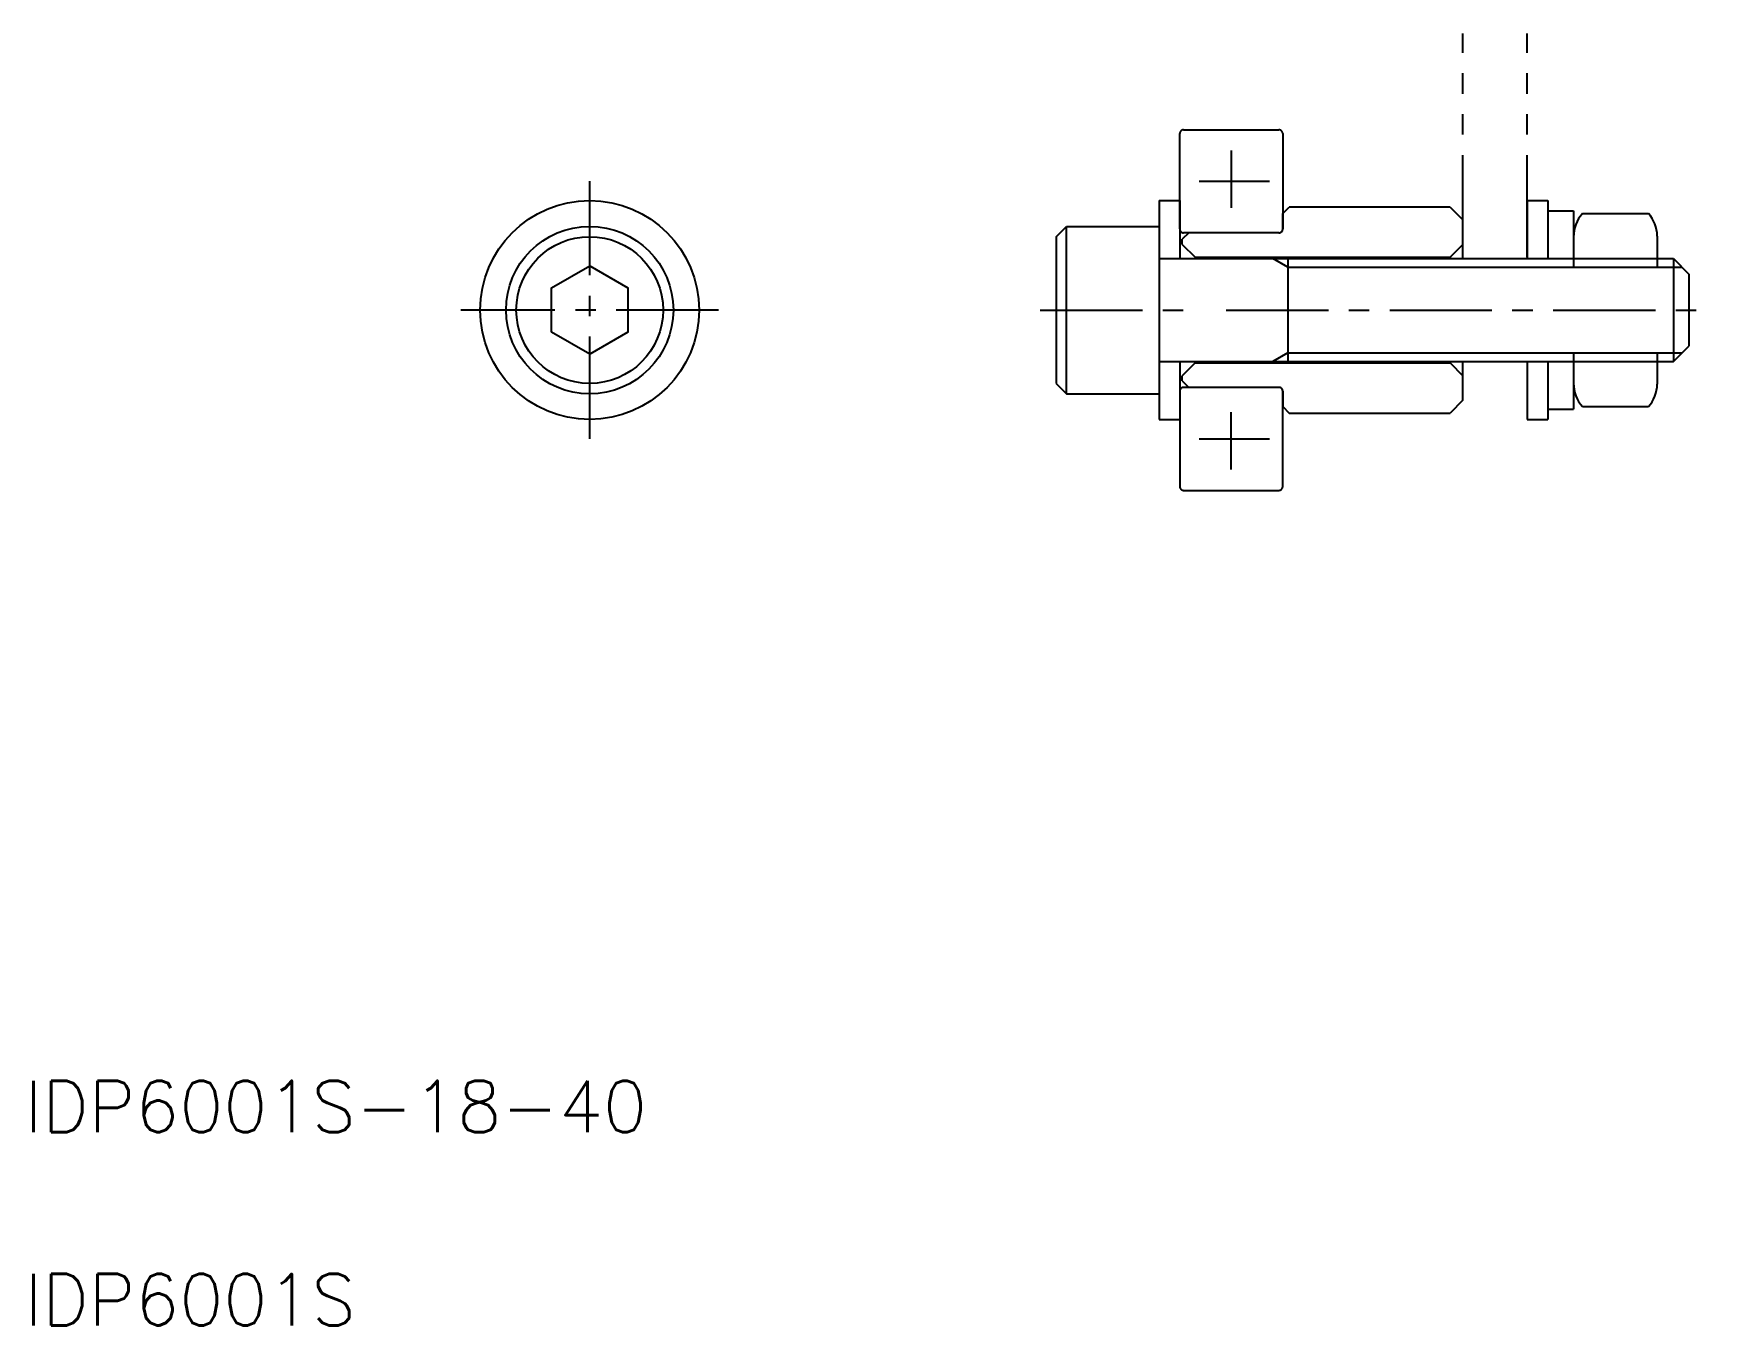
# Model space of a CAD drawing. Extents: x 11 to 141, y 10 to 110.
import ezdxf

# ---------------------------------------------------------------- set-up
doc = ezdxf.new("R2010")
doc.units = 0
doc.header["$LTSCALE"] = 0.25
doc.linetypes.add('CENTER', pattern=[50.8, 31.75, -6.35, 6.35, -6.35])
doc.linetypes.add('PHANTOM', pattern=[63.5, 31.75, -6.35, 6.35, -6.35, 6.35, -6.35])
doc.layers.get('0').update_dxf_attribs({"linetype": 'CONTINUOUS'})
doc.layers.add('CENTER', color=1, linetype='CENTER')
doc.styles.get("Standard").update_dxf_attribs({"font": 'txt', "bigfont": 'BIGFONT'})

msp = doc.modelspace()

# ---------------------------------------------------------------- linework, layer by layer
at = {"color": 3, "linetype": 'PHANTOM'}
for p, q in [((121.73, 92.95), (121.73, 110.32)), ((126.73, 92.95), (126.73, 110.32))]:
    msp.add_line(p, q, dxfattribs=at)
at = {"color": 3, "linetype": 'CONTINUOUS'}
for p, q in [((103.73, 101.25), (103.73, 96.8)), ((101.23, 98.85), (106.69, 98.85)), ((108.13, 92.18), (106.96, 92.85)), ((108.13, 92.18), (138.75, 92.18)), ((108.13, 85.53), (106.96, 84.85)), ((108.13, 85.53), (138.75, 85.53)), ((103.73, 76.46), (103.73, 80.91)), ((101.23, 78.85), (106.69, 78.85))]:
    msp.add_line(p, q, dxfattribs=at)
at = {"color": 7, "linetype": 'CONTINUOUS'}
for p, q in [((98.13, 97.35), (98.13, 80.35)), ((98.13, 97.35), (99.73, 97.35)), ((99.73, 97.35), (99.73, 92.85)), ((107.73, 96.35), (108.23, 96.85)), ((120.73, 96.85), (108.23, 96.85)), ((120.73, 96.85), (121.73, 95.85)), ((126.73, 97.35), (126.73, 92.85)), ((126.73, 97.35), (128.33, 97.35)), ((128.33, 97.35), (128.33, 92.85)), ((128.33, 96.55), (130.33, 96.55)), ((130.33, 96.55), (130.33, 92.18)), ((90.13, 94.55), (90.93, 95.35)), ((90.93, 82.35), (90.93, 95.35)), ((90.93, 95.35), (98.13, 95.35)), ((107.73, 95.15), (107.73, 96.35)), ((121.73, 92.85), (121.73, 95.85)), ((131.01, 96.35), (136.14, 96.35)), ((90.13, 94.55), (90.13, 83.15)), ((100.43, 94.85), (99.93, 94.35)), ((99.93, 93.95), (99.93, 94.35)), ((99.93, 93.95), (100.93, 92.95)), ((107.43, 94.85), (100.43, 94.85)), ((120.73, 92.95), (121.73, 93.95)), ((136.83, 94.6), (136.83, 92.18)), ((98.13, 92.85), (138.08, 92.85)), ((100.93, 92.95), (120.73, 92.95)), ((100.93, 92.95), (100.93, 92.85)), ((108.13, 92.85), (108.13, 84.85)), ((120.73, 92.95), (120.73, 92.85)), ((138.08, 92.85), (138.08, 84.85)), ((138.08, 92.85), (139.28, 91.65)), ((139.28, 91.65), (139.28, 86.05)), ((138.08, 84.85), (139.28, 86.05)), ((98.13, 84.85), (138.08, 84.85)), ((99.73, 84.85), (99.73, 80.35)), ((100.93, 84.75), (99.93, 83.75)), ((100.93, 84.85), (100.93, 84.75)), ((100.93, 84.75), (120.73, 84.75)), ((107.54, 85.19), (107.54, 85.19)), ((107.84, 85.36), (107.84, 85.36)), ((120.73, 84.85), (120.73, 84.75)), ((120.73, 84.75), (121.73, 83.75)), ((121.73, 81.85), (121.73, 84.85)), ((126.73, 84.85), (126.73, 80.35)), ((128.33, 84.85), (128.33, 80.35)), ((130.33, 85.53), (130.33, 81.15)), ((136.83, 85.53), (136.83, 83.1)), ((99.93, 83.35), (99.93, 83.75)), ((90.13, 83.15), (90.93, 82.35)), ((90.93, 82.35), (98.13, 82.35)), ((99.93, 83.35), (100.43, 82.85)), ((107.43, 82.85), (100.43, 82.85)), ((107.73, 82.55), (107.73, 81.35)), ((107.73, 81.35), (108.23, 80.85)), ((108.23, 80.85), (120.73, 80.85)), ((121.73, 81.85), (120.73, 80.85)), ((128.33, 81.15), (130.33, 81.15)), ((131.01, 81.35), (136.14, 81.35)), ((98.13, 80.35), (99.73, 80.35)), ((126.73, 80.35), (128.33, 80.35))]:
    msp.add_line(p, q, dxfattribs=at)
at = {"color": 3, "linetype": 'PHANTOM'}
for points in [[(107.43, 94.85), (100.03, 94.85, -0.414214), (99.73, 95.15), (99.73, 102.55, -0.414214), (100.03, 102.85), (107.43, 102.85, -0.414214), (107.73, 102.55), (107.73, 95.15, -0.414214)], [(107.43, 82.85), (100.03, 82.85, 0.414214), (99.73, 82.55), (99.73, 75.15, 0.414214), (100.03, 74.85), (107.43, 74.85, 0.414214), (107.73, 75.15), (107.73, 82.55, 0.414214)]]:
    msp.add_lwpolyline(points, format="xyb", close=True, dxfattribs=at)
at = {"color": 7, "linetype": 'CONTINUOUS'}
msp.add_lwpolyline([(50.92, 87.14), (50.92, 90.57), (53.89, 92.28), (56.86, 90.57), (56.86, 87.14), (53.89, 85.42), (50.92, 87.14)], dxfattribs=at)
for radius in [8.5, 6.5, 5.7]:
    msp.add_circle((53.89, 88.85), radius, dxfattribs=at)
for centre, radius, start, end in [((132.9, 94.6), 2.57, 137.173, 181.5976), ((134.25, 94.6), 2.57, 0, 42.8269), ((107.43, 95.15), 0.3, 270, 0), ((107.43, 82.55), 0.3, 0, 90), ((132.9, 83.1), 2.57, 178.4024, 222.8269), ((134.25, 83.1), 2.57, 317.173, 0)]:
    msp.add_arc(centre, radius, start, end, dxfattribs=at)
at = {"layer": 'CENTER', "color": 1, "linetype": 'CENTER'}
for p, q in [((53.89, 78.85), (53.89, 98.85)), ((63.89, 88.85), (43.89, 88.85)), ((88.89, 88.85), (100.46, 88.85)), ((103.34, 88.85), (141.04, 88.85))]:
    msp.add_line(p, q, dxfattribs=at)

# ---------------------------------------------------------------- texts
at = {"color": 7, "linetype": 'CONTINUOUS'}
for s, p in [('IDP6001S-18-40', (10, 25)), ('IDP6001S', (10, 10))]:
    msp.add_text(s, height=4, dxfattribs=at).set_placement(p)

doc.saveas('drawing.dxf')
